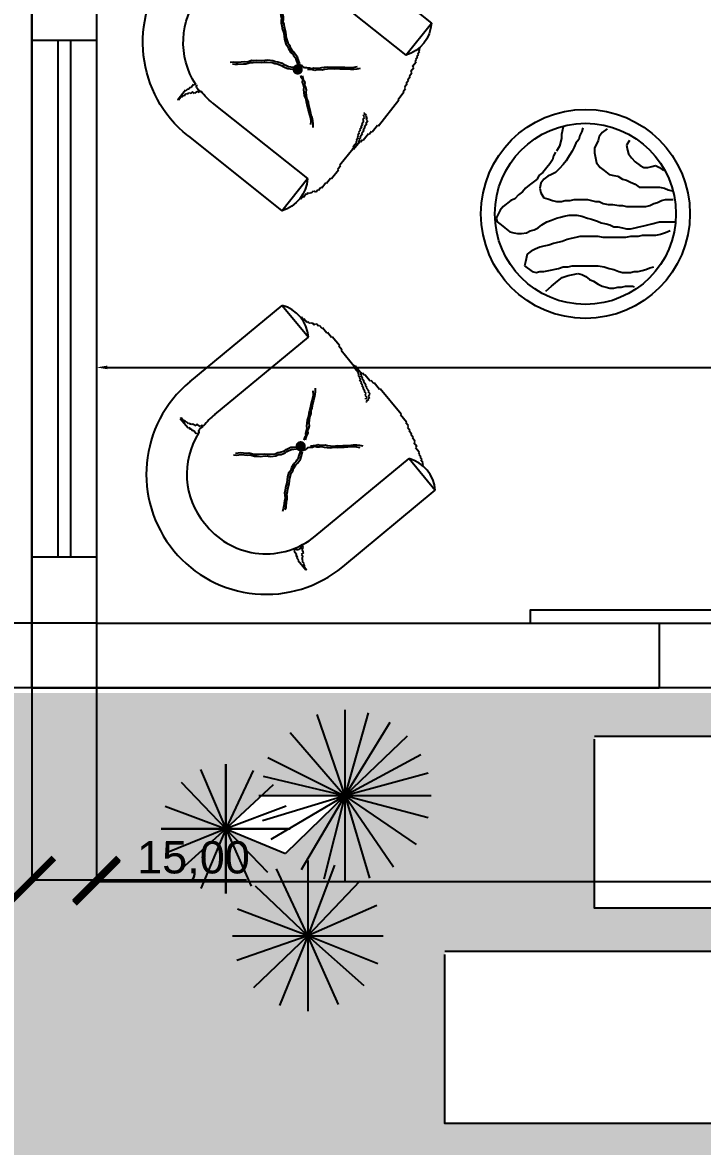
# Model space of a CAD drawing. Header units: metres. Extents: x 5374 to 25187, y 1840 to 7438.
# Drawn here: x 22105.6 to 22263.7, y 5316.9 to 5578 of the extents above; entities that cross this region are included whole.
import ezdxf

# ---------------------------------------------------------------- set-up
doc = ezdxf.new("R2010")
doc.units = ezdxf.units.M
for name, color, linetype in [('01', 1, 'Continuous'), ('02', 2, 'Continuous'), ('03', 3, 'Continuous'), ('04', 4, 'Continuous'), ('05', 5, 'Continuous'), ('06', 6, 'Continuous'), ('Block1', 1, 'Continuous'), ('Block2', 2, 'Continuous')]:
    doc.layers.add(name, color=color, linetype=linetype)
doc.styles.get("Standard").update_dxf_attribs({"font": 'arial.ttf'})
doc.dimstyles.new('Cotas Externas', dxfattribs={"dimtxt": 7.5, "dimasz": 10.2, "dimexe": 0.125, "dimexo": 0.0625, "dimgap": 0.0625, "dimtad": 1, "dimzin": 1, "dimtxsty": 'Standard', "dimblk": 'ARCHTICK', "dimcen": 0.2, "dimadec": 0, "dimazin": 0, "dimtfac": 1, "dimtmove": 0, "dimatfit": 3, "dimfxl": 1, "dimarcsym": 0})
doc.dimstyles.new('Cotas Internas', dxfattribs={"dimtxt": 10.5, "dimasz": 2.5, "dimexe": 1.25, "dimexo": 0.625, "dimgap": 0.0625, "dimtad": 1, "dimzin": 1, "dimtxsty": 'Standard', "dimcen": 2.5, "dimse1": 1, "dimse2": 1, "dimadec": 0, "dimazin": 0, "dimtfac": 1, "dimtmove": 0, "dimatfit": 3, "dimfxl": 1, "dimarcsym": 0})

# ---------------------------------------------------------------- blocks, each defined once
blk = doc.blocks.new('Poltrona011')
at = {"layer": 'Block1'}
for p, q in [((-7.19, 43.4), (-6.62, 42.97)), ((-7.05, 42.69), (-6.48, 42.26)), ((-6.62, 42.97), (-6.2, 42.54)), ((-6.48, 42.26), (-6.05, 41.83)), ((-6.2, 42.54), (-5.77, 41.97)), ((-6.05, 41.83), (-5.63, 41.26)), ((-5.77, 41.97), (-5.48, 41.54)), ((-5.48, 41.54), (-5.06, 40.97)), ((6.49, 41.54), (6.06, 40.97)), ((6.77, 41.97), (6.49, 41.54)), ((7.06, 41.83), (6.63, 41.26)), ((7.2, 42.54), (6.77, 41.97)), ((7.49, 42.26), (7.06, 41.83)), ((7.63, 42.97), (7.2, 42.54)), ((8.06, 42.68), (7.49, 42.26)), ((8.2, 43.4), (7.63, 42.97)), ((-5.63, 41.26), (-5.34, 40.83)), ((-5.34, 40.83), (-4.91, 40.26)), ((-5.06, 40.97), (-4.49, 40.26)), ((-4.91, 40.26), (-4.34, 39.55)), ((-4.49, 40.26), (-4.2, 39.83)), ((-4.34, 39.55), (-4.06, 39.12)), ((-4.2, 39.83), (-3.77, 39.41)), ((-4.06, 39.12), (-3.63, 38.69)), ((-3.77, 39.41), (-3.35, 38.69)), ((4.78, 39.4), (4.35, 38.69)), ((5.06, 39.12), (4.64, 38.69)), ((5.21, 39.83), (4.78, 39.4)), ((5.35, 39.55), (5.06, 39.12)), ((5.49, 40.26), (5.21, 39.83)), ((5.92, 40.26), (5.35, 39.55)), ((6.06, 40.97), (5.49, 40.26)), ((6.35, 40.83), (5.92, 40.26)), ((6.63, 41.26), (6.35, 40.83)), ((-3.63, 38.69), (-3.2, 37.98)), ((-3.35, 38.69), (-2.92, 38.26)), ((-3.2, 37.98), (-2.78, 37.55)), ((-2.92, 38.26), (-2.49, 37.84)), ((-2.78, 37.55), (-2.35, 37.12)), ((-2.49, 37.84), (-2.06, 37.55)), ((-2.35, 37.12), (-1.92, 36.84)), ((-2.06, 37.55), (-1.78, 37.12)), ((-1.92, 36.84), (-1.64, 36.41)), ((-1.78, 37.12), (-1.49, 36.7)), ((2.78, 37.12), (2.5, 36.69)), ((2.92, 36.84), (2.64, 36.41)), ((3.07, 37.55), (2.78, 37.12)), ((3.35, 37.12), (2.92, 36.84)), ((3.49, 37.84), (3.07, 37.55)), ((3.78, 37.55), (3.35, 37.12)), ((3.92, 38.26), (3.49, 37.84)), ((4.21, 37.98), (3.78, 37.55)), ((4.35, 38.69), (3.92, 38.26)), ((4.64, 38.69), (4.21, 37.98)), ((-1.64, 36.41), (-1.35, 35.98)), ((-1.49, 36.7), (-1.07, 36.41)), ((-1.35, 35.98), (-0.92, 35.7)), ((-1.07, 36.41), (-0.92, 35.98)), ((-0.92, 35.98), (-0.64, 35.55)), ((-0.92, 35.7), (-0.78, 35.27)), ((-0.78, 35.27), (-0.5, 34.84)), ((-0.64, 35.55), (-0.35, 35.13)), ((1.5, 34.84), (1.21, 34.41)), ((1.64, 35.55), (1.36, 35.13)), ((1.78, 35.27), (1.5, 34.84)), ((1.93, 35.98), (1.64, 35.55)), ((1.93, 35.7), (1.78, 35.27)), ((2.07, 36.41), (1.93, 35.98)), ((2.35, 35.98), (1.93, 35.7)), ((2.5, 36.69), (2.07, 36.41)), ((2.64, 36.41), (2.35, 35.98)), ((-1.07, 31.85), (-0.78, 32.27)), ((-0.78, 32.27), (-0.21, 33.13)), ((-0.64, 31.7), (-0.35, 32.13)), ((-0.35, 32.13), (0.22, 32.99)), ((0.5, 33.41), (0.36, 33.84)), ((0.79, 32.99), (0.5, 33.41)), ((1.36, 32.13), (0.79, 32.99)), ((1.07, 33.41), (0.93, 32.99)), ((1.21, 33.84), (1.07, 33.41)), ((1.21, 34.41), (1.21, 33.84)), ((1.78, 32.27), (1.21, 33.13)), ((1.64, 31.7), (1.36, 32.13)), ((2.07, 31.85), (1.78, 32.27)), ((-1.64, 29.56), (-1.35, 30.42)), ((-1.35, 30.85), (-1.21, 31.28)), ((-1.35, 30.42), (-1.35, 30.85)), ((-1.21, 31.28), (-1.07, 31.85)), ((-1.21, 29.42), (-0.93, 30.28)), ((-0.93, 30.71), (-0.78, 31.13)), ((-0.93, 30.28), (-0.93, 30.71)), ((-0.78, 31.13), (-0.64, 31.7)), ((1.78, 31.13), (1.64, 31.7)), ((1.93, 30.7), (1.78, 31.13)), ((1.93, 30.28), (1.93, 30.7)), ((2.21, 29.42), (1.93, 30.28)), ((2.21, 31.28), (2.07, 31.85)), ((2.35, 30.85), (2.21, 31.28)), ((2.35, 30.42), (2.35, 30.85)), ((2.64, 29.56), (2.35, 30.42)), ((-3.06, 27.28), (-2.64, 27.71)), ((-2.64, 27.71), (-2.07, 28.57)), ((-2.64, 27.14), (-2.21, 27.57)), ((-2.21, 27.57), (-1.64, 28.42)), ((-2.07, 28.57), (-1.92, 29.14)), ((-1.92, 29.14), (-1.64, 29.56)), ((-1.64, 28.42), (-1.5, 28.99)), ((-1.5, 28.99), (-1.21, 29.42)), ((2.5, 28.99), (2.21, 29.42)), ((2.64, 28.42), (2.5, 28.99)), ((2.92, 29.14), (2.64, 29.56)), ((3.21, 27.57), (2.64, 28.42)), ((3.07, 28.57), (2.92, 29.14)), ((3.64, 27.71), (3.07, 28.57)), ((3.64, 27.14), (3.21, 27.57)), ((4.06, 27.28), (3.64, 27.71)), ((-4.78, 25.14), (-4.49, 25.57)), ((-4.49, 25.57), (-4.06, 26)), ((-4.35, 25), (-4.06, 25.43)), ((-4.06, 26), (-3.49, 26.86)), ((-4.06, 25.43), (-3.63, 25.86)), ((-3.63, 25.86), (-3.06, 26.71)), ((-3.49, 26.86), (-3.06, 27.28)), ((-3.06, 26.71), (-2.64, 27.14)), ((4.06, 26.71), (3.64, 27.14)), ((4.49, 26.85), (4.06, 27.28)), ((4.63, 25.86), (4.06, 26.71)), ((5.06, 26), (4.49, 26.85)), ((5.06, 25.43), (4.63, 25.86)), ((5.49, 25.57), (5.06, 26)), ((5.35, 25), (5.06, 25.43)), ((5.77, 25.14), (5.49, 25.57)), ((-7.06, 22.86), (-6.77, 23.29)), ((-6.77, 23.29), (-5.92, 24.15)), ((-6.63, 22.72), (-6.34, 23.15)), ((-6.34, 23.15), (-5.49, 24)), ((-5.92, 24.15), (-5.63, 24.57)), ((-5.63, 24.57), (-5.2, 24.86)), ((-5.49, 24), (-5.2, 24.43)), ((-5.2, 24.86), (-4.78, 25.14)), ((-5.2, 24.43), (-4.78, 24.72)), ((-4.78, 24.72), (-4.35, 25)), ((5.77, 24.71), (5.35, 25)), ((6.2, 24.86), (5.77, 25.14)), ((6.2, 24.43), (5.77, 24.71)), ((6.63, 24.57), (6.2, 24.86)), ((6.49, 24), (6.2, 24.43)), ((7.34, 23.15), (6.49, 24)), ((6.91, 24.14), (6.63, 24.57)), ((7.77, 23.29), (6.91, 24.14)), ((7.63, 22.72), (7.34, 23.15)), ((8.05, 22.86), (7.77, 23.29)), ((-15.94, 20.73), (-16.14, 20.73)), ((-16.14, 20.73), (-16.14, 20.35)), ((-15.77, 20.95), (-15.94, 20.73)), ((-15.84, 20.65), (-15.82, 20.74)), ((-15.84, 20.4), (-15.84, 20.65)), ((-15.82, 20.74), (-15.78, 20.82)), ((-15.78, 20.82), (-15.76, 20.91)), ((-15.76, 20.91), (-15.76, 20.93)), ((-7.34, 22.44), (-7.06, 22.86)), ((-7.34, 21.86), (-6.91, 22.29)), ((-6.91, 22.29), (-6.63, 22.72)), ((7.91, 22.29), (7.63, 22.72)), ((15.99, 20.92), (15.74, 20.33)), ((15.99, 20.9), (15.99, 20.92)), ((16.01, 20.81), (15.99, 20.9)), ((16, 20.94), (16.18, 20.73)), ((16.06, 20.73), (16.01, 20.81)), ((16.08, 20.64), (16.06, 20.73)), ((16.18, 20.73), (16.37, 20.73)), ((16.37, 20.73), (16.37, 20.34)), ((-19.21, 18.43), (-19.98, 18.43)), ((-19.98, 18.43), (-19.98, 18.24)), ((-19.02, 18.62), (-19.21, 18.43)), ((-18.64, 18.62), (-19.02, 18.62)), ((-18.06, 18.81), (-18.64, 18.81)), ((-18.64, 18.81), (-18.64, 18.62)), ((-17.87, 19.01), (-18.06, 19.01)), ((-18.06, 19.01), (-18.06, 18.81)), ((-17.68, 19.2), (-17.87, 19.01)), ((-17.48, 19.2), (-17.68, 19.2)), ((-17.29, 19.58), (-17.48, 19.39)), ((-17.48, 19.39), (-17.48, 19.2)), ((-17.48, 18.24), (-17.48, 18.43)), ((-17.48, 18.43), (-17.1, 18.43)), ((-16.91, 19.58), (-17.29, 19.58)), ((-17.1, 18.43), (-16.91, 18.62)), ((-16.71, 20.16), (-16.91, 20.16)), ((-16.91, 20.16), (-16.91, 19.58)), ((-16.91, 18.62), (-16.52, 18.62)), ((-16.14, 20.35), (-16.71, 20.16)), ((-16.52, 18.62), (-16.33, 18.81)), ((-16.33, 18.81), (-15.56, 18.81)), ((-15.82, 20.31), (-15.84, 20.4)), ((-15.82, 19.97), (-15.82, 20.31)), ((-15.74, 19.88), (-15.82, 19.97)), ((-15.71, 19.8), (-15.74, 19.88)), ((-15.67, 19.69), (-15.71, 19.8)), ((-15.63, 19.59), (-15.67, 19.69)), ((-15.54, 19.52), (-15.63, 19.59)), ((-15.56, 18.81), (-15.56, 19.01)), ((-15.56, 19.01), (-15.37, 19.01)), ((-15.44, 19.48), (-15.54, 19.52)), ((-15.31, 19.42), (-15.44, 19.48)), ((-15.37, 19.01), (-15.37, 19.2)), ((-15.37, 19.2), (-15.18, 19.2)), ((-15.25, 19.33), (-15.31, 19.42)), ((15.41, 19.19), (15.41, 19.58)), ((15.6, 19.19), (15.41, 19.19)), ((15.48, 19.32), (15.54, 19.41)), ((15.54, 19.41), (15.67, 19.47)), ((15.6, 19), (15.6, 19.19)), ((15.79, 19), (15.6, 19)), ((15.67, 19.47), (15.78, 19.52)), ((15.78, 19.52), (15.86, 19.58)), ((15.79, 18.81), (15.79, 19)), ((16.56, 18.81), (15.79, 18.81)), ((15.86, 19.58), (15.91, 19.69)), ((15.91, 19.69), (15.95, 19.79)), ((15.95, 19.79), (15.97, 19.88)), ((15.97, 19.88), (16.06, 19.96)), ((16.06, 20.3), (16.08, 20.39)), ((16.06, 19.96), (16.06, 20.3)), ((16.08, 20.39), (16.08, 20.64)), ((16.37, 20.34), (16.95, 20.15)), ((16.76, 18.61), (16.56, 18.81)), ((17.14, 18.61), (16.76, 18.61)), ((16.95, 20.15), (17.14, 20.15)), ((17.14, 20.15), (17.14, 19.58)), ((17.14, 19.58), (17.53, 19.58)), ((17.33, 18.42), (17.14, 18.61)), ((17.72, 18.42), (17.33, 18.42)), ((17.53, 19.58), (17.72, 19.38)), ((17.72, 19.38), (17.72, 19.19)), ((17.72, 19.19), (17.91, 19.19)), ((17.72, 18.23), (17.72, 18.42)), ((17.91, 19.19), (18.1, 19)), ((18.1, 19), (18.29, 19)), ((18.29, 19), (18.29, 18.81)), ((18.29, 18.81), (18.87, 18.81)), ((18.87, 18.81), (18.87, 18.61)), ((18.87, 18.61), (19.26, 18.61)), ((19.26, 18.61), (19.45, 18.42)), ((19.45, 18.42), (20.22, 18.42)), ((20.22, 18.42), (20.22, 18.23)), ((-19.98, 18.24), (-17.48, 18.24)), ((20.22, 18.23), (17.72, 18.23))]:
    blk.add_line(p, q, dxfattribs=at)
at = {"layer": 'Block1', "const_width": 1.05}
blk.add_lwpolyline([(0.07, 33.03, -1), (0.07, 34.08, -1)], format="xyb", close=True, dxfattribs=at)
at = {"layer": 'Block2'}
for p, q in [((-13.06, 52.63), (-13.06, 52.82)), ((-13.06, 52.82), (-10.75, 52.82)), ((-10.75, 52.82), (-10.75, 52.63)), ((-3.44, 52.63), (-3.44, 52.82)), ((-3.44, 52.82), (-2.87, 52.82)), ((-2.87, 52.82), (-2.87, 53.01)), ((-2.87, 53.01), (-1.14, 53.01)), ((-1.14, 53.2), (-0.37, 53.2)), ((-1.14, 53.01), (-1.14, 53.2)), ((-0.37, 53.39), (1.36, 53.39)), ((-0.37, 53.2), (-0.37, 53.39)), ((1.36, 53.59), (8.09, 53.58)), ((1.36, 53.39), (1.36, 53.59)), ((8.09, 53.58), (8.09, 53.39)), ((8.09, 53.39), (10.01, 53.39)), ((10.01, 53.39), (10.01, 53.2)), ((10.01, 53.2), (10.78, 53.2)), ((10.78, 53.2), (10.78, 53.01)), ((10.78, 53.01), (10.97, 53.01)), ((10.97, 53.01), (10.97, 52.82)), ((10.97, 52.82), (11.74, 52.82)), ((11.74, 52.82), (11.74, 52.62)), ((-20.17, 50.32), (-20.17, 50.52)), ((-20.17, 50.52), (-19.59, 50.52)), ((-19.59, 50.52), (-19.59, 50.71)), ((-19.59, 50.71), (-18.63, 50.71)), ((-18.63, 50.71), (-18.63, 50.9)), ((-18.63, 50.9), (-18.25, 50.9)), ((-18.25, 50.9), (-18.25, 51.09)), ((-18.25, 51.09), (-18.05, 51.09)), ((-18.05, 51.09), (-18.05, 51.28)), ((-18.05, 51.28), (-17.86, 51.28)), ((-17.86, 51.28), (-17.86, 51.48)), ((-17.86, 51.48), (-17.28, 51.48)), ((-17.28, 51.48), (-17.28, 51.86)), ((-17.28, 51.86), (-17.09, 51.86)), ((-17.09, 51.86), (-17.09, 52.05)), ((-17.09, 52.05), (-16.52, 52.05)), ((-16.52, 52.05), (-16.52, 52.24)), ((-16.52, 52.24), (-15.75, 52.24)), ((-15.75, 52.24), (-15.75, 52.44)), ((-15.75, 52.44), (-14.4, 52.44)), ((-14.4, 52.44), (-14.4, 52.63)), ((-14.4, 52.63), (-13.06, 52.63)), ((-10.75, 52.63), (-9.79, 52.63)), ((-9.79, 52.63), (-9.79, 52.44)), ((-9.79, 52.44), (-5.56, 52.43)), ((-5.75, 52.43), (-5.17, 52.43)), ((-5.56, 52.43), (-5.56, 52.63)), ((-5.56, 52.63), (-3.44, 52.63)), ((-5.17, 52.43), (-5.17, 52.24)), ((-5.17, 52.24), (-4.02, 52.24)), ((-4.02, 52.24), (-4.02, 52.05)), ((-4.02, 52.05), (-3.64, 52.05)), ((-3.64, 52.63), (-3.64, 52.43)), ((-3.64, 52.43), (-3.25, 52.43)), ((-3.64, 52.05), (-3.64, 51.86)), ((-3.64, 51.86), (-3.06, 51.86)), ((-3.25, 52.43), (-3.25, 52.24)), ((-3.25, 52.24), (-2.68, 52.24)), ((-3.06, 51.86), (-3.06, 51.67)), ((-3.06, 51.67), (-2.68, 51.67)), ((-2.68, 51.67), (-2.68, 51.47)), ((-2.68, 51.47), (-2.1, 51.47)), ((-2.68, 52.24), (-2.68, 52.05)), ((-2.68, 52.05), (-1.91, 52.05)), ((-2.1, 51.47), (-2.1, 51.28)), ((-2.1, 51.28), (-1.52, 51.28)), ((-1.91, 52.05), (-1.91, 51.86)), ((-1.91, 51.86), (-1.14, 51.86)), ((-1.52, 51.28), (-1.52, 51.09)), ((-1.52, 51.09), (-0.95, 51.09)), ((-1.14, 51.86), (-1.14, 51.66)), ((-1.14, 51.66), (-0.56, 51.66)), ((-0.95, 51.09), (-0.95, 50.9)), ((-0.95, 50.9), (-0.37, 50.9)), ((-0.56, 51.66), (-0.56, 51.47)), ((-0.56, 51.47), (0.21, 51.47)), ((-0.37, 50.9), (-0.37, 50.7)), ((-0.37, 50.7), (0.21, 50.7)), ((0.21, 51.47), (0.21, 51.28)), ((0.21, 51.28), (0.78, 51.28)), ((0.21, 50.7), (0.21, 50.51)), ((0.21, 50.51), (0.4, 50.51)), ((0.4, 50.51), (0.4, 50.32)), ((0.78, 51.28), (0.78, 51.09)), ((0.78, 51.09), (0.98, 51.09)), ((0.98, 51.09), (0.98, 50.7)), ((0.98, 50.7), (1.36, 50.7)), ((1.36, 50.7), (1.36, 50.32)), ((11.74, 52.62), (12.51, 52.62)), ((12.51, 52.62), (12.51, 52.43)), ((12.51, 52.43), (13.28, 52.43)), ((13.28, 52.43), (13.28, 52.24)), ((13.28, 52.24), (14.05, 52.24)), ((14.05, 52.24), (14.05, 52.05)), ((14.05, 52.05), (14.24, 52.05)), ((14.24, 52.05), (14.24, 51.85)), ((14.24, 51.85), (15.2, 51.85)), ((15.2, 51.85), (15.2, 51.47)), ((15.2, 51.47), (16.36, 51.47)), ((16.36, 51.47), (16.36, 51.28)), ((16.36, 51.28), (16.74, 51.28)), ((16.74, 51.28), (16.74, 51.09)), ((16.74, 51.09), (17.32, 51.09)), ((17.32, 51.09), (17.32, 50.89)), ((17.32, 50.89), (17.89, 50.89)), ((17.89, 50.89), (17.89, 50.7)), ((17.89, 50.7), (18.47, 50.7)), ((18.47, 50.7), (18.47, 50.51)), ((18.47, 50.51), (18.85, 50.51)), ((18.85, 50.51), (18.85, 50.32)), ((-24.5, 24.5), (-24.49, 49)), ((-24.49, 49), (-16.09, 49)), ((-16.1, 24.15), (-16.09, 49)), ((0.4, 50.32), (0.98, 50.32)), ((0.98, 50.32), (0.98, 50.13)), ((0.98, 50.13), (1.17, 50.13)), ((1.17, 49.94), (0.98, 49.94)), ((1.17, 50.13), (1.17, 49.94)), ((1.36, 50.32), (1.55, 50.32)), ((1.55, 50.32), (1.55, 49.74)), ((1.55, 49.74), (1.75, 49.74)), ((16.1, 24.15), (16.11, 49)), ((16.11, 49), (24.51, 49)), ((16.11, 49), (24.51, 49)), ((18.85, 50.32), (19.05, 50.32)), ((24.5, 24.5), (24.51, 49)), ((-0.35, 8.4), (0.35, 8.4)), ((0, 0), (0, 0))]:
    blk.add_line(p, q, dxfattribs=at)
for centre, radius, start, end in [((-20.29, 43.01), 7.32, 54.9829, 124.9953), ((20.31, 43), 7.32, 54.9829, 124.9953), ((0, 24.5), 24.5, 179.9891, 269.9891), ((-0.35, 24.15), 15.75, 179.9891, 191.7233), ((0, 24.5), 24.5, 269.9891, 359.9891), ((0.35, 24.15), 15.75, 269.9891, 359.9891), ((-0.35, 24.15), 15.75, 198.3285, 269.9891)]:
    blk.add_arc(centre, radius, start, end, dxfattribs=at)
blk = doc.blocks.new('MsCentro01')
at = {"layer": 'Block1'}
for p, q in [((-6.36, 25.01), (-6.91, 22.78)), ((-6.91, 22.78), (-6.91, 21.67)), ((-1.05, 23.62), (-1.61, 22.5)), ((-0.77, 24.74), (-1.05, 23.62)), ((4.81, 23.34), (3.97, 22.22)), ((6.21, 24.46), (4.81, 23.34)), ((-7.47, 19.43), (-8.31, 18.04)), ((-6.91, 21.67), (-7.47, 19.43)), ((-2.73, 20.27), (-3.28, 19.15)), ((-1.89, 21.39), (-2.73, 20.27)), ((-1.61, 22.5), (-1.89, 21.39)), ((3.7, 21.11), (2.58, 18.88)), ((3.97, 22.22), (3.7, 21.11)), ((12.63, 21.11), (11.79, 19.71)), ((11.79, 19.71), (12.07, 18.32)), ((-9.15, 16.64), (-9.43, 15.53)), ((-8.59, 17.76), (-9.15, 16.64)), ((-4.68, 16.64), (-5.52, 15.25)), ((-3.84, 18.04), (-4.68, 16.64)), ((-3.28, 19.15), (-3.84, 18.04)), ((2.58, 18.88), (2.58, 17.48)), ((2.58, 17.48), (2.86, 16.09)), ((12.07, 18.32), (12.35, 17.2)), ((12.35, 17.2), (13.19, 16.09)), ((-11.1, 13.29), (-12.22, 11.9)), ((-10.26, 14.41), (-11.1, 13.29)), ((-9.43, 15.53), (-10.26, 14.41)), ((-7.47, 13.02), (-8.59, 11.9)), ((-6.36, 14.13), (-7.47, 13.02)), ((-5.52, 15.25), (-6.36, 14.13)), ((2.86, 16.09), (3.14, 14.69)), ((3.14, 14.69), (4.25, 13.29)), ((4.25, 13.29), (5.37, 12.46)), ((13.19, 16.09), (14.3, 14.97)), ((14.3, 14.97), (15.7, 13.85)), ((15.7, 13.85), (16.82, 13.29)), ((16.82, 13.29), (17.93, 13.29)), ((17.93, 13.29), (19.05, 13.57)), ((19.05, 13.57), (20.17, 13.85)), ((20.17, 13.85), (21.28, 13.29)), ((21.28, 13.29), (22.4, 12.46)), ((-13.89, 9.95), (-15.01, 9.11)), ((-13.34, 11.06), (-13.89, 9.95)), ((-12.22, 11.9), (-13.34, 11.06)), ((-11.94, 9.95), (-12.78, 8.83)), ((-10.82, 10.78), (-11.94, 9.95)), ((-9.71, 11.34), (-10.82, 10.78)), ((-8.59, 11.9), (-9.71, 11.34)), ((5.37, 12.46), (6.77, 11.34)), ((6.77, 11.34), (8.16, 11.06)), ((8.16, 11.06), (9.28, 10.78)), ((9.28, 10.78), (10.67, 9.95)), ((10.67, 9.95), (11.79, 9.67)), ((-17.24, 7.43), (-18.08, 6.32)), ((-16.13, 8.27), (-17.24, 7.43)), ((-15.01, 9.11), (-16.13, 8.27)), ((-12.78, 8.83), (-13.06, 7.43)), ((-13.06, 7.43), (-12.78, 6.04)), ((11.79, 9.67), (12.91, 9.11)), ((12.91, 9.11), (14.3, 8.55)), ((14.3, 8.55), (15.42, 7.71)), ((15.42, 7.71), (21.28, 7.71)), ((21.28, 7.71), (22.68, 7.43)), ((22.68, 7.43), (23.8, 6.88)), ((23.8, 6.88), (24.91, 6.6)), ((-21.43, 3.81), (-23.67, 2.13)), ((-20.32, 4.36), (-21.43, 3.81)), ((-19.2, 5.48), (-20.32, 4.36)), ((-18.08, 6.32), (-19.2, 5.48)), ((-12.78, 6.04), (-11.94, 4.64)), ((-11.94, 4.64), (-10.82, 4.36)), ((-10.82, 4.36), (-9.43, 3.81)), ((-9.43, 3.81), (-8.31, 3.53)), ((-8.31, 3.53), (-6.91, 3.53)), ((-6.91, 3.53), (-5.8, 3.81)), ((-5.8, 3.81), (-4.4, 3.81)), ((-4.4, 3.81), (-3.28, 4.09)), ((-3.28, 4.09), (0.62, 4.09)), ((0.62, 4.09), (1.74, 3.81)), ((1.74, 3.81), (2.86, 3.53)), ((2.86, 3.53), (3.97, 3.53)), ((3.97, 3.53), (5.09, 2.97)), ((19.61, 2.97), (20.73, 3.25)), ((20.73, 3.25), (21.84, 3.81)), ((21.84, 3.81), (22.96, 4.09)), ((22.96, 4.09), (25.19, 4.09)), ((-24.5, 1.02), (-25.06, -0.1)), ((-23.67, 2.13), (-24.5, 1.02)), ((5.09, 2.97), (6.49, 2.69)), ((6.49, 2.69), (7.88, 2.69)), ((7.88, 2.69), (9.56, 2.41)), ((9.56, 2.41), (10.67, 2.41)), ((10.67, 2.41), (11.79, 2.13)), ((11.79, 2.13), (17.38, 2.13)), ((17.38, 2.13), (18.49, 2.41)), ((18.49, 2.41), (19.61, 2.97)), ((-25.06, -0.1), (-25.62, -1.22)), ((-25.62, -1.22), (-25.34, -2.33)), ((-25.34, -2.33), (-24.22, -3.17)), ((-24.22, -3.17), (-23.11, -4.01)), ((-13.62, -4.01), (-12.5, -3.17)), ((-12.5, -3.17), (-11.1, -2.33)), ((-11.1, -2.33), (-9.71, -1.77)), ((-9.71, -1.77), (-8.31, -1.22)), ((-8.31, -1.22), (-7.19, -0.94)), ((-7.19, -0.94), (-6.08, -0.66)), ((-6.08, -0.66), (-4.68, -0.38)), ((-4.68, -0.38), (-2.45, -0.38)), ((-2.45, -0.38), (-1.05, -0.66)), ((-1.05, -0.66), (0.62, -1.22)), ((0.62, -1.22), (1.74, -1.5)), ((1.74, -1.5), (3.42, -2.05)), ((3.42, -2.05), (4.53, -2.61)), ((4.53, -2.61), (5.93, -2.89)), ((5.93, -2.89), (7.05, -3.17)), ((7.05, -3.17), (8.16, -3.73)), ((16.82, -3.45), (17.93, -3.17)), ((17.93, -3.17), (19.05, -2.89)), ((19.05, -2.89), (21.28, -2.33)), ((21.28, -2.33), (25.75, -2.33)), ((-23.11, -4.01), (-21.71, -5.12)), ((-21.71, -5.12), (-20.6, -5.4)), ((-20.6, -5.4), (-19.48, -5.68)), ((-19.48, -5.68), (-18.36, -5.68)), ((-18.36, -5.68), (-16.97, -5.4)), ((-16.97, -5.4), (-15.85, -4.84)), ((-15.85, -4.84), (-14.73, -4.57)), ((-14.73, -4.57), (-13.62, -4.01)), ((8.16, -3.73), (9.28, -3.73)), ((9.28, -3.73), (10.67, -4.01)), ((10.67, -4.01), (11.79, -4.29)), ((11.79, -4.29), (12.91, -4.29)), ((12.91, -4.29), (14.3, -4.01)), ((14.3, -4.01), (15.42, -3.73)), ((16.26, -6.24), (15.14, -6.52)), ((15.42, -3.73), (16.82, -3.45)), ((20.17, -6.24), (16.26, -6.24)), ((21.56, -5.96), (20.17, -6.24)), ((22.96, -5.4), (21.56, -5.96)), ((24.36, -4.84), (22.96, -5.4)), ((-13.06, -9.59), (-14.45, -10.15)), ((-11.94, -9.31), (-13.06, -9.59)), ((-10.54, -9.03), (-11.94, -9.31)), ((-9.15, -8.47), (-10.54, -9.03)), ((-8.03, -8.19), (-9.15, -8.47)), ((-6.64, -7.91), (-8.03, -8.19)), ((-5.24, -7.36), (-6.64, -7.91)), ((-4.12, -7.08), (-5.24, -7.36)), ((-2.73, -6.8), (-4.12, -7.08)), ((-1.61, -6.52), (-2.73, -6.8)), ((3.7, -6.52), (-1.61, -6.52)), ((5.09, -6.8), (3.7, -6.52)), ((11.51, -6.8), (5.09, -6.8)), ((12.91, -6.52), (11.51, -6.8)), ((15.14, -6.52), (12.91, -6.52)), ((-16.69, -11.54), (-17.24, -13.77)), ((-15.57, -10.7), (-16.69, -11.54)), ((-14.45, -10.15), (-15.57, -10.7)), ((-17.24, -13.77), (-17.52, -14.89)), ((-17.52, -14.89), (-15.29, -16.56)), ((-10.54, -16.29), (-7.75, -15.73)), ((-7.75, -15.73), (-6.36, -15.17)), ((-6.36, -15.17), (-4.96, -15.17)), ((-4.96, -15.17), (-3.84, -14.89)), ((-3.84, -14.89), (3.7, -14.89)), ((3.7, -14.89), (5.37, -15.17)), ((5.37, -15.17), (6.77, -15.73)), ((6.77, -15.73), (8.16, -16.01)), ((8.16, -16.01), (9.56, -16.56)), ((16.26, -16.29), (17.38, -16.01)), ((17.38, -16.01), (18.49, -15.45)), ((18.49, -15.45), (19.61, -15.17)), ((-15.29, -16.56), (-14.17, -16.84)), ((-14.17, -16.84), (-13.06, -16.56)), ((-13.06, -16.56), (-11.94, -16.56)), ((-11.94, -16.56), (-10.54, -16.29)), ((-9.71, -20.75), (-8.03, -19.36)), ((-8.03, -19.36), (-6.64, -18.24)), ((-6.64, -18.24), (-4.96, -17.68)), ((-4.96, -17.68), (-3.56, -17.4)), ((-3.56, -17.4), (-2.17, -17.12)), ((-2.17, -17.12), (-1.05, -17.4)), ((-1.05, -17.4), (0.07, -17.96)), ((0.07, -17.96), (1.18, -18.8)), ((1.18, -18.8), (2.3, -19.36)), ((2.3, -19.36), (3.7, -20.19)), ((9.56, -16.56), (10.67, -16.84)), ((10.67, -16.84), (12.91, -16.84)), ((12.91, -16.84), (14.03, -16.56)), ((14.03, -16.56), (15.14, -16.56)), ((15.14, -16.56), (16.26, -16.29)), ((-11.38, -22.15), (-9.71, -20.75)), ((3.7, -20.19), (4.81, -20.75)), ((4.81, -20.75), (5.93, -21.03)), ((5.93, -21.03), (7.05, -21.31)), ((7.05, -21.31), (8.16, -21.31)), ((8.16, -21.31), (9.28, -21.03)), ((9.28, -21.03), (10.4, -21.03)), ((10.4, -21.03), (11.51, -20.75)), ((11.51, -20.75), (13.75, -20.75)), ((13.75, -20.75), (14.03, -21.03))]:
    blk.add_line(p, q, dxfattribs=at)
at = {"layer": 'Block2'}
for radius in [30, 26]:
    blk.add_circle((0, 0), radius, dxfattribs=at)
blk = doc.blocks.new('Planta057')
at = {"layer": 'Block1'}
for p, q in [((17.6, 69.82), (17.6, -10.18)), ((28.4, 68.34), (17.6, 29.82)), ((4.48, 67.61), (17.6, 29.82)), ((38.44, 63.96), (17.6, 29.82)), ((-7.93, 59.26), (17.6, 29.82)), ((46.43, 57.55), (17.6, 29.82)), ((-18.23, 47.6), (17.7, 29.67)), ((52.81, 48.8), (17.6, 29.82)), ((-49.54, 42.09), (-37.84, 14.47)), ((-37.84, -15.53), (-37.84, 44.47)), ((-37.84, 44.47), (-37.84, -15.53)), ((-25.16, 41.65), (-37.84, 14.47)), ((17.6, 29.82), (-20.28, 38.79)), ((56.2, 40.3), (17.6, 29.82)), ((-58.59, 36.13), (-37.84, 14.47)), ((-15.85, 34.87), (-37.84, 14.47)), ((57.6, 29.82), (-22.4, 29.82)), ((17.6, 29.82), (-20.68, 18.23)), ((17.6, 29.82), (-16.89, 9.57)), ((17.6, 29.82), (-10.11, 3.02)), ((17.6, 29.82), (-2.73, -4.63)), ((17.6, 29.82), (7.82, -8.96)), ((17.6, 29.82), (50.63, 7.26)), ((56.27, 19.59), (17.6, 29.82)), ((17.6, 29.82), (40.15, -3.21)), ((17.7, 29.67), (29.06, -8.5)), ((-65.95, 24.95), (-37.84, 14.47)), ((-9.74, 24.98), (-37.84, 14.47)), ((-7.84, 14.47), (-67.84, 14.47)), ((-67.84, 14.47), (-7.84, 14.47)), ((-37.84, 14.47), (-65.66, 3.24)), ((-37.84, 14.47), (-60.07, -5.68)), ((-37.84, 14.47), (-49.49, -13.18)), ((-37.84, 14.47), (-10.11, 3.02)), ((-37.84, 14.47), (-18.49, -5.69)), ((-37.84, 14.47), (-25.97, -12.12)), ((0.34, -35.2), (-14.29, -4.11)), ((0.34, -0.2), (0.34, -70.2)), ((12.7, -2.45), (0.34, -35.2)), ((24.53, -9.91), (0.34, -35.2)), ((0.34, -35.2), (-23.98, -12.14)), ((0.34, -35.2), (-32.41, -22.84)), ((32.43, -21.23), (0.34, -35.2)), ((-34.66, -35.2), (35.34, -35.2)), ((0.34, -35.2), (-32.71, -46.74)), ((0.34, -35.2), (-24.98, -59.37)), ((0.34, -35.2), (-12.86, -67.61)), ((26.53, -58.42), (0.34, -35.2)), ((32.83, -48.2), (0.34, -35.2)), ((14.61, -67.15), (0.34, -35.2))]:
    blk.add_line(p, q, dxfattribs=at)
blk = doc.blocks.new('_ArchTick')
at = {"color": 0, "linetype": 'ByBlock', "const_width": 0.15}
blk.add_lwpolyline([(-0.5, -0.5), (0.5, 0.5)], dxfattribs=at)
blk = doc.blocks.new('*D102')
at = {"layer": '04', "color": 0, "lineweight": -2, "transparency": 16777216}
for p, q in [((22122.71, 5621.8), (22063.13, 5621.8)), ((22063.25, 5621.8), (22063.25, 5606.8)), ((22122.71, 5606.8), (22063.13, 5606.8)), ((22063.25, 5606.8), (22063.25, 5571.9))]:
    blk.add_line(p, q, dxfattribs=at)
at = {"layer": 'Defpoints', "color": 0, "transparency": 16777216}
for p in [(22122.77, 5621.8), (22063.25, 5606.8), (22122.77, 5606.8)]:
    blk.add_point(p, dxfattribs=at)
at = {"layer": '04', "color": 0, "lineweight": -2, "transparency": 16777216, "xscale": 10.2, "yscale": 10.2, "zscale": 10.2}
for p, rotation in [((22063.25, 5621.8), 90), ((22063.25, 5606.8), 270)]:
    blk.add_blockref('_ArchTick', p, dxfattribs=dict(at, rotation=rotation))
at = {"layer": '04', "color": 0, "transparency": 16777216, "insert": (22058.68, 5584.25), "char_height": 7.5, "attachment_point": 5, "rotation": 90}
blk.add_mtext('15,00', dxfattribs=at)
blk = doc.blocks.new('*D103')
at = {"layer": '04', "color": 0, "lineweight": -2, "transparency": 16777216}
for p, q in [((22122.71, 5606.8), (22062.64, 5606.8)), ((22062.77, 5606.8), (22062.77, 5438.46)), ((22122.71, 5438.46), (22062.64, 5438.46))]:
    blk.add_line(p, q, dxfattribs=at)
at = {"layer": 'Defpoints', "color": 0, "transparency": 16777216}
for p in [(22122.77, 5606.8), (22062.77, 5438.46), (22122.77, 5438.46)]:
    blk.add_point(p, dxfattribs=at)
at = {"layer": '04', "color": 0, "lineweight": -2, "transparency": 16777216, "xscale": 10.2, "yscale": 10.2, "zscale": 10.2}
for p, rotation in [((22062.77, 5606.8), 90), ((22062.77, 5438.46), 270)]:
    blk.add_blockref('_ArchTick', p, dxfattribs=dict(at, rotation=rotation))
at = {"layer": '04', "color": 0, "transparency": 16777216, "insert": (22058.2, 5522.63), "char_height": 7.5, "attachment_point": 5, "rotation": 90}
blk.add_mtext('168,35', dxfattribs=at)
blk = doc.blocks.new('*D104')
at = {"layer": '04', "color": 0, "lineweight": -2, "transparency": 16777216}
for p, q in [((22122.71, 5438.46), (22062.84, 5438.46)), ((22062.97, 5438.46), (22062.97, 5423.46)), ((22122.71, 5423.46), (22062.84, 5423.46)), ((22062.97, 5423.46), (22062.97, 5388.55))]:
    blk.add_line(p, q, dxfattribs=at)
at = {"layer": 'Defpoints', "color": 0, "transparency": 16777216}
for p in [(22122.77, 5438.46), (22062.97, 5423.46), (22122.77, 5423.46)]:
    blk.add_point(p, dxfattribs=at)
at = {"layer": '04', "color": 0, "lineweight": -2, "transparency": 16777216, "xscale": 10.2, "yscale": 10.2, "zscale": 10.2}
for p, rotation in [((22062.97, 5438.46), 90), ((22062.97, 5423.46), 270)]:
    blk.add_blockref('_ArchTick', p, dxfattribs=dict(at, rotation=rotation))
at = {"layer": '04', "color": 0, "transparency": 16777216, "insert": (22058.4, 5400.91), "char_height": 7.5, "attachment_point": 5, "rotation": 90}
blk.add_mtext('15,00', dxfattribs=at)
blk = doc.blocks.new('*D116')
at = {"layer": '04', "color": 0, "lineweight": -2, "transparency": 16777216}
for p, q in [((22107.77, 5438.39), (22107.77, 5378.67)), ((22122.77, 5438.39), (22122.77, 5378.67)), ((22107.77, 5378.79), (22122.77, 5378.79)), ((22122.77, 5378.79), (22157.67, 5378.79))]:
    blk.add_line(p, q, dxfattribs=at)
at = {"layer": 'Defpoints', "color": 0, "transparency": 16777216}
for p in [(22107.77, 5438.46), (22122.77, 5438.46), (22122.77, 5378.79)]:
    blk.add_point(p, dxfattribs=at)
at = {"layer": '04', "color": 0, "lineweight": -2, "transparency": 16777216, "xscale": 10.2, "yscale": 10.2, "zscale": 10.2, "rotation": 180}
blk.add_blockref('_ArchTick', (22107.77, 5378.79), dxfattribs=at)
at = {"layer": '04', "color": 0, "lineweight": -2, "transparency": 16777216, "xscale": 10.2, "yscale": 10.2, "zscale": 10.2}
blk.add_blockref('_ArchTick', (22122.77, 5378.79), dxfattribs=at)
at = {"layer": '04', "color": 0, "transparency": 16777216, "insert": (22145.32, 5383.36), "char_height": 7.5, "attachment_point": 5}
blk.add_mtext('15,00', dxfattribs=at)
blk = doc.blocks.new('*D117')
at = {"layer": '04', "color": 0, "lineweight": -2, "transparency": 16777216}
for p, q in [((22122.77, 5438.39), (22122.77, 5378.33)), ((22497.77, 5438.39), (22497.77, 5378.33)), ((22122.77, 5378.46), (22497.77, 5378.46))]:
    blk.add_line(p, q, dxfattribs=at)
at = {"layer": 'Defpoints', "color": 0, "transparency": 16777216}
for p in [(22122.77, 5438.46), (22497.77, 5438.46), (22497.77, 5378.46)]:
    blk.add_point(p, dxfattribs=at)
at = {"layer": '04', "color": 0, "lineweight": -2, "transparency": 16777216, "xscale": 10.2, "yscale": 10.2, "zscale": 10.2, "rotation": 180}
blk.add_blockref('_ArchTick', (22122.77, 5378.46), dxfattribs=at)
at = {"layer": '04', "color": 0, "lineweight": -2, "transparency": 16777216, "xscale": 10.2, "yscale": 10.2, "zscale": 10.2}
blk.add_blockref('_ArchTick', (22497.77, 5378.46), dxfattribs=at)
at = {"layer": '04', "color": 0, "transparency": 16777216, "insert": (22310.27, 5383.03), "char_height": 7.5, "attachment_point": 5}
blk.add_mtext('375,00', dxfattribs=at)
blk = doc.blocks.new('*D130')
at = {"layer": '04', "color": 0, "lineweight": -2, "transparency": 16777216}
blk.add_line((22125.27, 5497.88), (22495.27, 5497.88), dxfattribs=at)
at = {"layer": '04', "color": 0, "transparency": 16777216}
for points in [[(22125.27, 5498.3), (22125.27, 5497.46), (22122.77, 5497.88)], [(22495.27, 5498.3), (22495.27, 5497.46), (22497.77, 5497.88)]]:
    blk.add_solid(points, dxfattribs=at)
at = {"layer": 'Defpoints', "color": 0, "transparency": 16777216}
for p in [(22497.77, 5497.88), (22122.77, 5438.46), (22497.77, 5438.46)]:
    blk.add_point(p, dxfattribs=at)
at = {"layer": '04', "color": 0, "transparency": 16777216, "insert": (22310.27, 5504.25), "char_height": 10.5, "attachment_point": 5}
blk.add_mtext('375,00', dxfattribs=at)

msp = doc.modelspace()

# ---------------------------------------------------------------- hatches: boundary and pattern name
at = {"layer": '02', "true_color": 0x136734}
h = msp.add_hatch(dxfattribs=at)
h.set_pattern_fill('CROSS', color=116)
edge = h.paths.add_edge_path()
edge.add_line((22512.769, 5422.221), (22107.769, 5422.221))
edge.add_line((22107.769, 5422.221), (21892.769, 5422.221))
edge.add_line((21892.769, 5422.221), (21892.769, 5070.171))
edge.add_line((21892.769, 5070.171), (21987.262, 5070.171))
edge.add_line((21987.262, 5070.171), (21987.262, 5072.221))
edge.add_line((21987.262, 5072.221), (21956.604, 5072.221))
edge.add_line((21956.604, 5072.221), (21956.604, 5112.221))
edge.add_line((21956.604, 5112.221), (21987.262, 5112.221))
edge.add_line((21987.262, 5112.221), (21987.262, 5150.171))
edge.add_line((21987.262, 5150.171), (21990.262, 5150.171))
edge.add_arc((21983.308, 5066.421), 84.038, 77.56119, 85.25309, ccw=False)
edge.add_line((22001.409, 5148.487), (22001.409, 5162.221))
edge.add_line((22001.409, 5162.221), (22151.409, 5162.221))
edge.add_line((22151.409, 5162.221), (22151.409, 5122.221))
edge.add_line((22151.409, 5122.221), (22046.148, 5122.221))
edge.add_arc((21983.308, 5066.421), 84.038, 33.0234, 41.60373, ccw=False)
edge.add_line((22053.77, 5112.221), (22106.604, 5112.221))
edge.add_line((22106.604, 5112.221), (22106.604, 5072.221))
edge.add_line((22106.604, 5072.221), (22067.146, 5072.221))
edge.add_arc((21983.308, 5066.421), 84.038, 2.55753, 3.957, ccw=False)
edge.add_line((22067.262, 5070.171), (22322.802, 5070.171))
edge.add_line((22322.802, 5070.171), (22322.802, 5073.171))
edge.add_line((22322.802, 5073.171), (22513.004, 5073.171))
edge.add_line((22513.004, 5073.171), (22513.004, 5070.171))
edge.add_line((22513.004, 5070.171), (22512.769, 5070.171))
edge.add_line((22512.769, 5070.171), (22512.769, 5422.221))
h.paths.add_polyline_path([(22461.578, 5391.256), (22447.758, 5377.889), (22433.893, 5383.611), (22442.171, 5391.29), (22461.511, 5391.29), (22461.396, 5391.347), (22461.612, 5391.29), (22461.612, 5391.39), (22461.65, 5391.264), (22461.888, 5391.101), (22461.665, 5391.213), (22461.82, 5390.693), (22461.634, 5391.228)], flags=16)
edge = h.paths.add_edge_path(flags=16)
edge.add_line((22401.834, 5183.058), (22404.868, 5177.839))
edge.add_line((22404.868, 5177.839), (22403.365, 5168.667))
edge.add_arc((22048.292, 3009.408), 2188.259, 80.661737, 81.200061)
edge.add_arc((22738.121, 5658.807), 602.608, 233.899552, 236.261017)
edge.add_line((22403.426, 5157.692), (22392.016, 5152.545))
edge.add_arc((21317.063, 4667.239), 1179.426, 24.297593, 25.333978)
edge.add_arc((24991.497, 4282.204), 2755.995, 161.166141, 161.413759)
edge.add_line((22379.242, 5160.627), (22377.461, 5166.436))
edge.add_arc((21781.501, 5782.033), 856.813, 313.114208, 314.071447, ccw=False)
edge.add_line((22367.094, 5156.566), (22360.215, 5172.269))
edge.add_line((22360.215, 5172.269), (22362.306, 5180.022))
edge.add_arc((32008.622, 29825.531), 26466.064, 248.6244953, 248.6727421)
edge.add_arc((20077.628, 3331.941), 2949.662, 38.593368, 39.273942)
edge.add_line((22361.045, 5199.162), (22368.095, 5206.83))
edge.add_arc((22884.422, 5407.459), 553.937, 201.23455, 201.34735)
edge.add_line((22368.491, 5205.814), (22377.961, 5206.1))
edge.add_arc((25128.378, 5598.987), 2778.336, 188.129498, 188.842417)
edge.add_arc((22970.846, 4203.664), 1132.69, 120.155848, 121.260296, ccw=False)
h.paths.add_polyline_path([(22388.578, 5372.221), (22238.578, 5372.221), (22238.578, 5412.221), (22388.578, 5412.221)], flags=16)
h.paths.add_polyline_path([(22353.747, 5322.221), (22203.747, 5322.221), (22203.747, 5362.221), (22353.747, 5362.221)], flags=16)
h.paths.add_polyline_path([(22298.578, 5271.482), (22148.578, 5271.482), (22148.578, 5311.482), (22298.578, 5311.482)], flags=16)
h.paths.add_polyline_path([(22250.902, 5262.221), (22250.902, 5222.221), (22100.902, 5222.221), (22100.902, 5262.221)], flags=16)
h.paths.add_polyline_path([(22201.588, 5212.221), (22201.588, 5172.221), (22051.588, 5172.221), (22051.588, 5212.221)], flags=16)
h.paths.add_polyline_path([(22180.581, 5398.318), (22180.82, 5398.155), (22180.596, 5398.267), (22180.751, 5397.747), (22180.565, 5398.282), (22180.509, 5398.31), (22166.69, 5384.943), (22152.824, 5390.665), (22161.102, 5398.344), (22180.442, 5398.344), (22180.327, 5398.401), (22180.544, 5398.344), (22180.544, 5398.444)], flags=16)
edge = h.paths.add_edge_path(flags=16)
edge.add_arc((22353.104, 5806.378), 602.608, 233.899552, 236.261017)
edge.add_line((22018.409, 5305.263), (22006.999, 5300.115))
edge.add_arc((20932.046, 4814.81), 1179.426, 24.297593, 25.333978)
edge.add_arc((24606.481, 4429.775), 2755.995, 161.166141, 161.413759)
edge.add_line((21994.225, 5308.198), (21992.445, 5314.007))
edge.add_arc((21396.484, 5929.604), 856.813, 313.114208, 314.071447, ccw=False)
edge.add_line((21982.077, 5304.137), (21975.198, 5319.84))
edge.add_line((21975.198, 5319.84), (21977.289, 5327.593))
edge.add_arc((31623.605, 29973.102), 26466.064, 248.6244953, 248.6727421)
edge.add_arc((19692.611, 3479.512), 2949.662, 38.593368, 39.273942)
edge.add_line((21976.028, 5346.733), (21983.078, 5354.401))
edge.add_arc((22499.405, 5555.03), 553.937, 201.23455, 201.34735)
edge.add_line((21983.474, 5353.385), (21992.944, 5353.671))
edge.add_arc((24743.361, 5746.558), 2778.336, 188.129498, 188.842417)
edge.add_arc((22585.829, 4351.235), 1132.69, 120.155848, 121.260296, ccw=False)
edge.add_line((22016.818, 5330.629), (22019.851, 5325.41))
edge.add_line((22019.851, 5325.41), (22018.348, 5316.238))
edge.add_arc((21663.275, 3156.979), 2188.259, 80.661737, 81.200061)

# ---------------------------------------------------------------- linework, layer by layer
for points in [[(22238.578, 5412.221), (22388.578, 5412.221), (22388.578, 5372.221), (22238.578, 5372.221), (22238.578, 5411.482)], [(22203.747, 5362.221), (22353.747, 5362.221), (22353.747, 5322.221), (22203.747, 5322.221), (22203.747, 5361.482)]]:
    msp.add_lwpolyline(points)
at = {"layer": '02'}
for p, q in [((22107.769, 5573.899), (22107.769, 5453.899)), ((22122.769, 5573.899), (22122.769, 5453.899))]:
    msp.add_line(p, q, dxfattribs=at)
msp.add_lwpolyline([(22223.578, 5438.456), (22283.578, 5438.456), (22283.578, 5441.456), (22223.578, 5441.456)], close=True, dxfattribs=at)
at = {"layer": '03'}
for p, q in [((22113.769, 5573.899), (22113.769, 5453.899)), ((22116.769, 5573.899), (22116.769, 5453.899))]:
    msp.add_line(p, q, dxfattribs=at)
at = {"layer": '05'}
msp.add_lwpolyline([(22107.769, 6843.21), (22512.769, 6843.21), (22512.769, 6691.786), (22877.769, 6691.786), (22877.769, 5423.456), (22107.769, 5423.456), (22107.769, 6843.21)], dxfattribs=at)
at = {"layer": '06'}
for p, q in [((22107.769, 5642.248), (22107.769, 5573.899)), ((22122.769, 5606.802), (22122.769, 5573.899)), ((22107.769, 5573.899), (22122.769, 5573.899)), ((22107.769, 5453.899), (22107.769, 5423.456)), ((22107.769, 5453.899), (22122.769, 5453.899)), ((22122.769, 5453.899), (22122.769, 5438.456)), ((22122.769, 5438.456), (22253.578, 5438.456)), ((22253.578, 5438.456), (22253.578, 5423.456)), ((22107.769, 5423.456), (22253.578, 5423.456))]:
    msp.add_line(p, q, dxfattribs=at)

# ---------------------------------------------------------------- block references
at = {"layer": '01', "yscale": 1.138271955332258, "zscale": 1.138271955332258}
for p, xscale, rotation in [((22139.635, 5590.859), -1.138271955332258, 231.4307374582876), ((22140.774, 5455.255), 1.138271955332258, 309.6346049173846)]:
    msp.add_blockref('Poltrona011', p, dxfattribs=dict(at, xscale=xscale, rotation=rotation))
at = {"layer": '05', "xscale": 0.5, "yscale": 0.5, "zscale": 0.5}
msp.add_blockref('Planta057', (22171.744, 5383.432), dxfattribs=at)
at = {"layer": '06', "xscale": 0.8092670056596327, "yscale": 0.8092670056596327, "zscale": 0.8092670056596327}
msp.add_blockref('MsCentro01', (22236.433, 5533.556), dxfattribs=at)

# ---------------------------------------------------------------- dimensions: what is measured, and where the dimension line sits
at = {"layer": '04'}
for base, p1, p2, picture, middle in [((22063.252, 5606.802), (22122.769, 5621.802), (22122.769, 5606.802), '*D102', (22058.683, 5584.251)), ((22062.769, 5438.456), (22122.769, 5606.802), (22122.769, 5438.456), '*D103', (22058.199, 5522.629)), ((22062.968, 5423.456), (22122.769, 5438.456), (22122.769, 5423.456), '*D104', (22058.399, 5400.905))]:
    dim = msp.add_linear_dim(base=base, p1=p1, p2=p2, angle=90, dimstyle='Cotas Externas', dxfattribs=at)
    dim.commit()
    dim.dimension.update_dxf_attribs({"geometry": picture, "text_midpoint": middle})
for base, p1, p2, dimstyle, picture, middle in [((22497.769, 5497.879), (22122.769, 5438.456), (22497.769, 5438.456), 'Cotas Internas', '*D130', (22310.269, 5504.252)), ((22122.769, 5378.792), (22107.769, 5438.456), (22122.769, 5438.456), 'Cotas Externas', '*D116', (22145.32, 5383.362)), ((22497.769, 5378.456), (22122.769, 5438.456), (22497.769, 5438.456), 'Cotas Externas', '*D117', (22310.269, 5383.026))]:
    dim = msp.add_linear_dim(base=base, p1=p1, p2=p2, dimstyle=dimstyle, dxfattribs=at)
    dim.commit()
    dim.dimension.update_dxf_attribs({"geometry": picture, "text_midpoint": middle})

doc.saveas('drawing.dxf')
